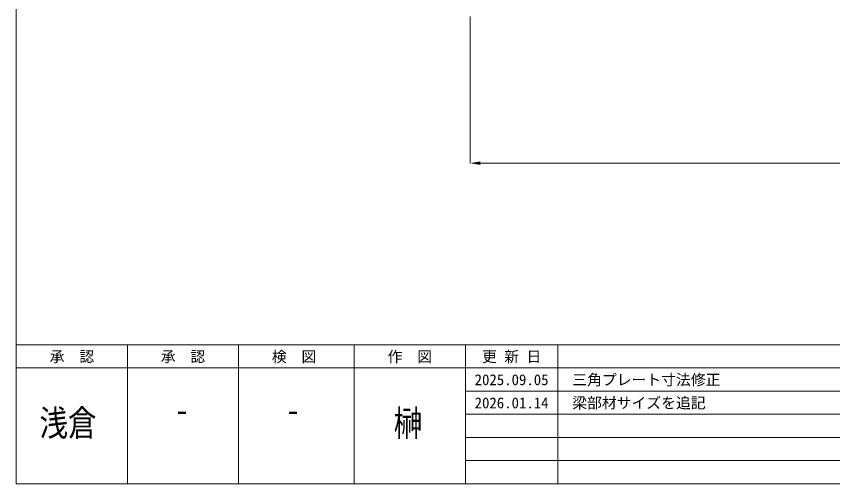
# Model space of a CAD drawing. Units: millimetres, scale not verified. Extents: x -30584 to 1616, y -23100 to 23100.
# Drawn here: x -30584 to -23531, y -23100 to -19060 of the extents above; entities that cross this region are included whole.
import ezdxf
from ezdxf.enums import TextEntityAlignment as Align

# ---------------------------------------------------------------- set-up
doc = ezdxf.new("R2010")
doc.units = ezdxf.units.MM
doc.header["$LTSCALE"] = 150
doc.layers.add('0-A_図面枠', color=7, linetype='Continuous', lineweight=18)
doc.layers.add('0-B_寸法', color=3, linetype='Continuous', lineweight=18)
doc.styles.add('ＭＳ ゴシック', font='')
doc.styles.get('ＭＳ ゴシック').set_extended_font_data('MS Gothic')

msp = doc.modelspace()

# ---------------------------------------------------------------- linework, layer by layer
at = {"layer": '0-A_図面枠'}
for p, q in [((-30584.2, -21900), (1615.8, -21900)), ((-29624.2, -21900), (-29624.2, -23100)), ((-28664.2, -21900), (-28664.2, -23100)), ((-27664.2, -21900), (-27664.2, -23100)), ((-26704.2, -21900), (-26704.2, -23100)), ((-25904.2, -21900), (-25904.2, -23100)), ((-30584.2, -22100), (-17824.2, -22100)), ((-26704.2, -22300), (-17824.2, -22300)), ((-26704.2, -22500), (-17824.2, -22500)), ((-26704.2, -22700), (-17824.2, -22700)), ((-26704.2, -22900), (-17824.2, -22900))]:
    msp.add_line(p, q, dxfattribs=at)
msp.add_lwpolyline([(-30584.2, -900), (1615.8, -900), (1615.8, -23100), (-30584.2, -23100)], close=True, dxfattribs=at)
at = {"layer": '0-B_寸法'}
for p, q in [((-26664.2, -19061), (-26664.2, -20330.5)), ((-13152.2, -20329.5), (-26576.2, -20329.5))]:
    msp.add_line(p, q, dxfattribs=at)
at = {"layer": '0-B_寸法', "color": 91}
msp.add_solid([(-26576.2, -20314.9), (-26664.2, -20329.5), (-26576.2, -20344.2)], dxfattribs=at)

# ---------------------------------------------------------------- texts
at = {"layer": '0-A_図面枠', "style": 'ＭＳ ゴシック'}
for s, p in [('承\u3000認', (-30296.2, -22076.8)), ('承\u3000認', (-29336.2, -22076.8)), ('検\u3000図', (-28376.2, -22076.8)), ('作\u3000図', (-27376.2, -22076.8)), ('更 新 日', (-26560.2, -22076.8)), ('三角プレート寸法修正 ', (-25780.6, -22276.8)), ('2025.09.05', (-26624.2, -22276.8)), ('2026.01.14', (-26624.2, -22476.8)), ('梁部材サイズを追記', (-25780.6, -22476.8))]:
    msp.add_text(s, height=93.84, dxfattribs=at).set_placement(p, align=Align.BOTTOM_LEFT)
at = {"layer": '0-A_図面枠', "style": 'ＭＳ ゴシック', "width": 0.8}
for s, p in [('浅倉', (-30383.4, -22755.5)), ('-', (-29214, -22641.6)), ('-', (-28254, -22641.6)), ('榊', (-27323.8, -22758.2))]:
    msp.add_text(s, height=225.2, dxfattribs=at).set_placement(p, align=Align.BOTTOM_LEFT)

doc.saveas('drawing.dxf')
